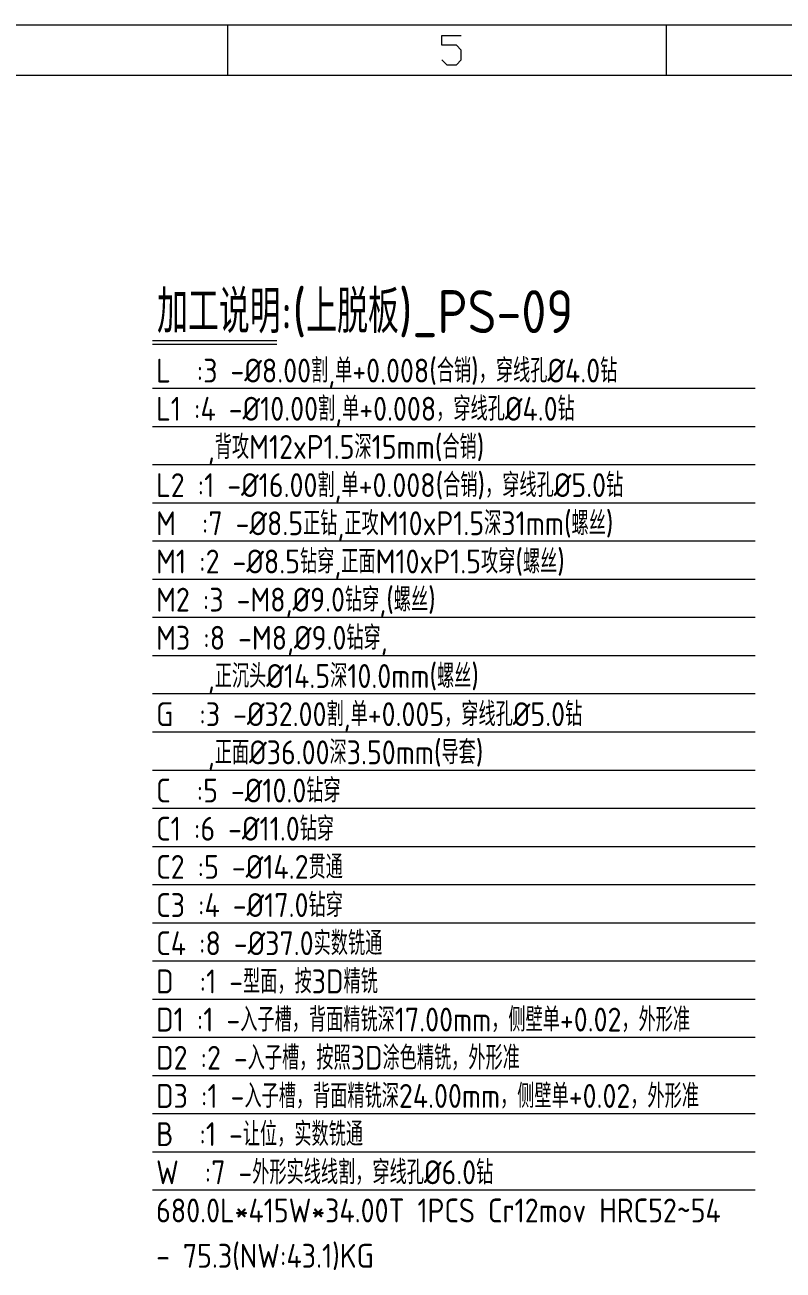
# Model space of a CAD drawing. Header units: millimetres. Extents: x 494 to 18201, y 224 to 11417.
# Drawn here: x 3678 to 4155, y 2632 to 3414 of the extents above; entities that cross this region are included whole.
import ezdxf
from ezdxf.enums import TextEntityAlignment as Align

# ---------------------------------------------------------------- set-up
doc = ezdxf.new("R2010")
doc.units = ezdxf.units.MM
doc.layers.add('DIM', color=7, linetype='Continuous')
doc.styles.add('gbenor', font='gbenor.shx', dxfattribs={"bigfont": 'gbcbig.shx'})
doc.styles.add('gbenor_', font='gbenor.shx', dxfattribs={"bigfont": 'gbcbig'})
doc.styles.add('TXT', font='txt.shx', dxfattribs={"width": 0.8, "bigfont": 'ctxt.shx'})

# ---------------------------------------------------------------- blocks, each defined once
blk = doc.blocks.new('U9')
at = {"color": 254, "lineweight": 18}
for p, q in [((-1705.29, 0), (0, 0)), ((-852.65, 0), (-852.65, -24.96)), ((-634.29, 0), (-634.29, -24.96)), ((-1680.34, -24.96), (-24.96, -24.96))]:
    blk.add_line(p, q, dxfattribs=at)
at = {"color": 92, "lineweight": 18}
blk.add_lwpolyline([(-745.96, -17.36), (-743.54, -19.79), (-738.69, -19.79), (-736.26, -17.36), (-736.26, -12.51), (-738.69, -10.08), (-745.96, -10.08), (-745.96, -5.23), (-736.26, -5.23)], dxfattribs=at)
at = {"lineweight": 18, "style": 'gbenor_'}
blk.add_attdef('文档路径', (-272.46, -941.27), '', height=11.97, dxfattribs=at)
at = {"lineweight": 20, "style": 'TXT'}
for tag, height, p in [('18-**-**', 11.02, (-447.23, -1029.37)), ('客户名称', 10.87, (-531.85, -1111.72, 0)), ('料厚:', 10.87, (-531.73, -1139.24, 0))]:
    blk.add_attdef(tag, text='', height=height, dxfattribs=at).set_placement(p, align=Align.MIDDLE)
for tag, p, height in [('88888', (-457.83, -1062.2), 10.02), ('材质:', (-565.48, -1088.8, 0), 10.87), ('核准', (-445.4, -1116.08, 0), 10.87), ('设计', (-445.79, -1142.51, 0), 10.87), ('绘图', (-446.15, -1168.95, 0), 10.87)]:
    blk.add_attdef(tag, p, '', height=height, dxfattribs=at)
for tag, p, height, width in [('3', (-199.16, -1062.58), 10.67, 0.7), ('4', (-199.16, -1089.19), 10.67, 0.7), ('核准日期', (-329.67, -1118.33, 0), 10.87, 0.68), ('设计日期', (-329.67, -1145.11, 0), 10.87, 0.68), ('1', (-187.58, -1144.16), 9.85, 0.7), ('绘图日期', (-329.78, -1170.73, 0), 10.87, 0.68), ('2', (-198.99, -1168.84), 9.85, 0.7)]:
    blk.add_attdef(tag, p, '', height=height, dxfattribs=dict(at, width=width))

msp = doc.modelspace()

# ---------------------------------------------------------------- linework, layer by layer
at = {"layer": 'DIM', "color": 8, "linetype": 'Continuous', "lineweight": 18}
for p, q in [((3758.30306, 3215.97339), (3836.54906, 3215.97339)), ((3758.30306, 3213.72339), (3836.54906, 3213.72339)), ((3758.30306, 3185.97339), (4137.38306, 3185.97339)), ((3758.30306, 3161.97339), (4137.38306, 3161.97339)), ((3758.30306, 3137.97339), (4137.38306, 3137.97339)), ((3758.30306, 3113.97339), (4137.38306, 3113.97339)), ((3758.30306, 3089.97339), (4137.38306, 3089.97339)), ((3758.30306, 3065.97339), (4137.38306, 3065.97339)), ((3758.30306, 3041.97339), (4137.38306, 3041.97339)), ((3758.30306, 3017.97339), (4137.38306, 3017.97339)), ((3758.30306, 2993.97339), (4137.38306, 2993.97339)), ((3758.30306, 2969.97339), (4137.38306, 2969.97339)), ((3758.30306, 2945.97339), (4137.38306, 2945.97339)), ((3758.30306, 2921.97339), (4137.38306, 2921.97339)), ((3758.30306, 2897.97339), (4137.38306, 2897.97339)), ((3758.30306, 2873.97339), (4137.38306, 2873.97339)), ((3758.30306, 2849.97339), (4137.38306, 2849.97339)), ((3758.30306, 2825.97339), (4137.38306, 2825.97339)), ((3758.30306, 2801.97339), (4137.38306, 2801.97339)), ((3758.30306, 2777.97339), (4137.38306, 2777.97339)), ((3758.30306, 2753.97339), (4137.38306, 2753.97339)), ((3758.30306, 2729.97339), (4137.38306, 2729.97339)), ((3758.30306, 2705.97339), (4137.38306, 2705.97339)), ((3758.30306, 2681.97339), (4137.38306, 2681.97339))]:
    msp.add_line(p, q, dxfattribs=at)

# ---------------------------------------------------------------- block references
at = {"layer": 'DIM', "ltscale": 1.418068, "xscale": 1.264435379605522, "yscale": 1.26443537960024, "zscale": 1.264435379605522}
msp.add_blockref('U9', (4883.48986, 3414.38715), dxfattribs=at)

# ---------------------------------------------------------------- texts
at = {"layer": 'DIM', "color": 4, "lineweight": 18, "style": 'gbenor'}
for s, height, p in [('加工说明:(上脱板)_PS-09', 27, (3761.10233, 3220.63333)), ('    ,背攻M12xP1.5深15mm(合销)', 15, (3760.55306, 3141.56225)), ('M  :7 -%%c8.5正钻,正攻M10xP1.5深31mm(螺丝)', 15, (3760.55306, 3093.56225)), ('M1 :2 -%%c8.5钻穿,正面M10xP1.5攻穿(螺丝)', 15, (3760.55306, 3069.56225)), ('M2 :3 -M8,%%c9.0钻穿,(螺丝)', 15, (3760.55306, 3045.56225)), ('M3 :8 -M8,%%c9.0钻穿,', 15, (3760.55306, 3021.56225)), ('    ,正沉头%%c14.5深10.0mm(螺丝)', 15, (3760.55306, 2997.56225)), ('    ,正面%%C36.00深3.50mm(导套)', 15, (3760.55306, 2949.56225)), ('C  :5 -%%c10.0钻穿', 15, (3760.55306, 2925.56225)), ('C1 :6 -%%c11.0钻穿', 15, (3760.55306, 2901.56225)), ('C2 :5 -%%c14.2贯通', 15, (3760.55306, 2877.56225)), ('C3 :4 -%%c17.0钻穿', 15, (3760.55306, 2853.56225)), ('C4 :8 -%%c37.0实数铣通', 15, (3760.55306, 2829.56225)), ('680.0L*415W*34.00T 1PCS Cr12mov HRC52~54', 15, (3760.55306, 2661.56225)), ('- 75.3(NW:43.1)KG ', 15, (3760.55306, 2633.06225))]:
    msp.add_text(s, height=height, dxfattribs=at).set_placement(p)
at = {"layer": 'DIM', "color": 1, "lineweight": 18, "style": 'gbenor'}
for s, p in [('L  :3 -%%c8.00割,单+0.008(合销)，穿线孔%%c4.0钻', (3760.55306, 3189.56225)), ('L1 :4 -%%c10.00割,单+0.008，穿线孔%%c4.0钻', (3760.55306, 3165.56225)), ('L2 :1 -%%c16.00割,单+0.008(合销)，穿线孔%%c5.0钻', (3760.55306, 3117.56225)), ('G  :3 -%%c32.00割,单+0.005，穿线孔%%c5.0钻', (3760.55306, 2973.56225)), ('W  :7 -外形实线线割，穿线孔%%C6.0钻', (3760.55306, 2685.56225))]:
    msp.add_text(s, height=15, dxfattribs=at).set_placement(p)
at = {"layer": 'DIM', "color": 2, "lineweight": 18, "style": 'gbenor'}
for s, p in [('D  :1 -型面，按3D精铣', (3760.55306, 2805.56225)), ('D1 :1 -入子槽，背面精铣深17.00mm，侧壁单+0.02，外形准', (3760.55306, 2781.56225)), ('D2 :2 -入子槽，按照3D涂色精铣，外形准', (3760.55306, 2757.56225)), ('D3 :1 -入子槽，背面精铣深24.00mm，侧壁单+0.02，外形准', (3760.55306, 2733.56225))]:
    msp.add_text(s, height=15, dxfattribs=at).set_placement(p)
at = {"layer": 'DIM', "color": 3, "lineweight": 18, "style": 'gbenor'}
msp.add_text('B  :1 -让位，实数铣通', height=15, dxfattribs=at).set_placement((3760.55306, 2709.56225))

doc.saveas('drawing.dxf')
